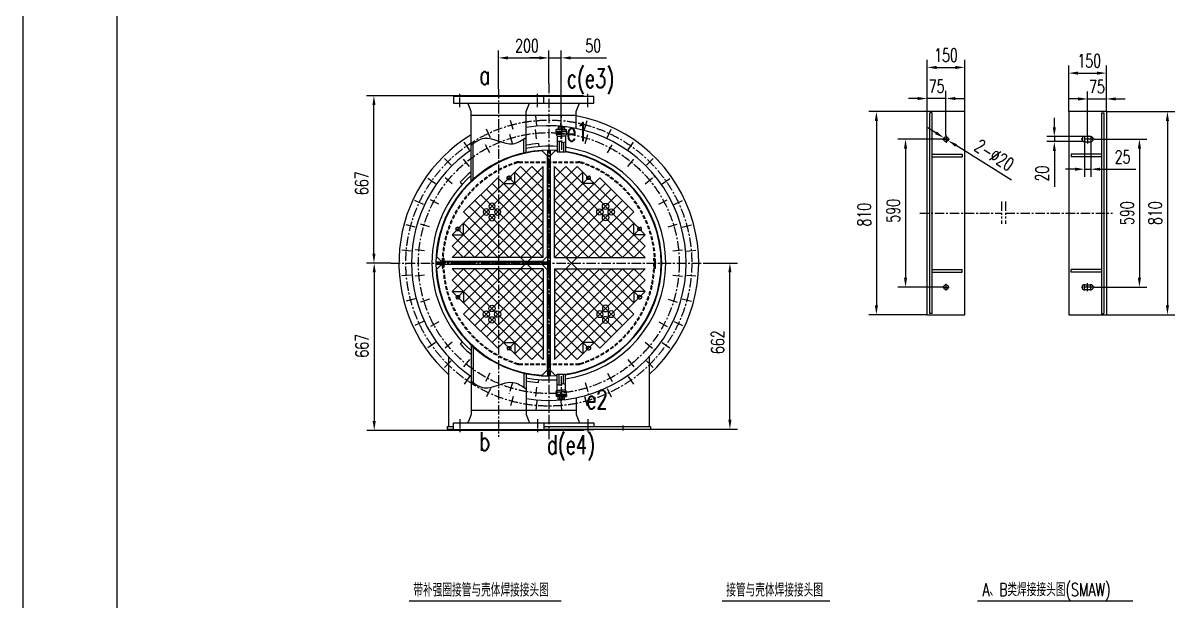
# Model space of a CAD drawing. Header units: millimetres. Extents: x -375 to 12388, y -150 to 8760.
# Drawn here: x -375 to 4217, y 2228 to 4532 of the extents above; entities that cross this region are included whole.
import ezdxf
from ezdxf.enums import TextEntityAlignment as Align

# ---------------------------------------------------------------- set-up
doc = ezdxf.new("R2010")
doc.units = ezdxf.units.MM
doc.header["$LTSCALE"] = 30
for name, pattern in [('CENTER', [2, 1.25, -0.25, 0.25, -0.25]), ('DASHED', [0.75, 0.5, -0.25]), ('PHANTOM', [2.5, 1.25, -0.25, 0.25, -0.25, 0.25, -0.25])]:
    doc.linetypes.add(name, pattern=pattern)
doc.layers.get('Defpoints').update_dxf_attribs({"color": 241})
for name, color, linetype in [('1轮廓实线层', 4, 'Continuous'), ('2细线层', 7, 'Continuous'), ('3中心线层', 1, 'CENTER'), ('4虚线层', 6, 'DASHED'), ('5剖面线层', 2, 'Continuous'), ('6文字层', 3, 'Continuous'), ('7标注层', 1, 'Continuous'), ('9双点划线层', 6, 'PHANTOM'), ('图框层', 4, 'Continuous')]:
    doc.layers.add(name, color=color, linetype=linetype)
doc.styles.add('PC_TEXTSTYLE', font='romans.shx', dxfattribs={"width": 0.7, "bigfont": 'hzfs.shx'})
doc.styles.add('TH_GBDIM', font='romans.shx', dxfattribs={"width": 0.7, "bigfont": 'hzfs.shx'})
doc.dimstyles.new('TH_GBDIM', dxfattribs={"dimscale": 15, "dimtxt": 3.5, "dimasz": 2.5, "dimexe": 2, "dimexo": 0, "dimgap": 1.5, "dimtad": 1, "dimdec": 1, "dimdsep": 46, "dimtxsty": 'TH_GBDIM', "dimcen": 2.5, "dimclrd": 256, "dimclre": 256, "dimclrt": 3, "dimadec": 0, "dimazin": 2, "dimtfac": 0.714286, "dimtdec": 1, "dimtmove": 0, "dimatfit": 3, "dimfxl": 0, "dimtzin": 0, "dimlwd": -1, "dimlwe": -1, "dimarcsym": 0})

# ---------------------------------------------------------------- blocks, each defined once
blk = doc.blocks.new('15')
at = {"layer": '5剖面线层'}
h = blk.add_hatch(dxfattribs=at)
h.set_pattern_fill('ANSI37', color=256, style=0)
h.set_pattern_definition([(45, (-1610.9996, -1714.7446), (-2.245064, 2.245064), []), (135, (-1610.9996, -1714.7446), (-2.245064, -2.245064), [])])
h.paths.add_polyline_path([(-20, 3), (-20, 0), (0, 0), (0, 3)])
h.paths.add_polyline_path([(20, 0), (20, 3), (0, 3), (0, 0)])
at = {"layer": '1轮廓实线层'}
for p, q in [((-20, 3), (-20, 9)), ((0, 9), (-20, 9)), ((-20, 3), (20, 3)), ((-20, 0), (-20, 3)), ((-20, 0), (-20, -10)), ((-20, 0), (0, 0)), ((-11, 20), (-12.7, 19)), ((-12.7, 19), (-12.7, 9)), ((0, 20), (-11, 20)), ((-6.4, 19), (-6.4, 9)), ((0, 20), (11, 20)), ((0, 9), (20, 9)), ((20, 0), (0, 0)), ((6.4, 19), (6.4, 9)), ((11, 20), (12.7, 19)), ((12.7, 19), (12.7, 9)), ((20, 3), (20, 9)), ((20, 0), (20, 3)), ((20, 0), (20, -10)), ((-20, -10), (0, -10)), ((-20, -10), (-16, -16.9)), ((-16, -16.9), (-16, -80)), ((-16, -16.9), (0, -16.9)), ((-9, -37), (-9, -80)), ((20, -10), (0, -10)), ((16, -16.9), (0, -16.9)), ((9, -42.7), (9, -80)), ((20, -10), (16, -16.9)), ((16, -16.9), (16, -80)), ((-16, -80), (16, -80))]:
    blk.add_line(p, q, dxfattribs=at)
for centre, radius, start, end in [((-9.7, 13.7), 6.27, 57.4322, 88.1836), ((0, -1), 21, 72.412, 107.588), ((9.7, 13.7), 6.27, 91.8164, 122.5678)]:
    blk.add_arc(centre, radius, start, end, dxfattribs=at)
at = {"layer": '2细线层'}
blk.add_spline([(-16, -39.4), (-7.9, -37), (7.9, -42.7), (16, -40.3)], degree=3, dxfattribs=at)
at = {"layer": '3中心线层'}
blk.add_line((0, 25.4), (0, -81.8), dxfattribs=at)
blk = doc.blocks.new('200A')
at = {"layer": '1轮廓实线层'}
for p, q in [((139, 79), (-61, 79)), ((180, 76), (-20, 76)), ((-20, 49), (180, 49)), ((109.5, 16), (122.5, 49)), ((122.5, 49), (180, 49)), ((139, 76), (139, 79)), ((180, 49), (180, 76)), ((109.5, -51.6), (109.5, 16)), ((109.5, 0), (-90.5, 0))]:
    blk.add_line(p, q, dxfattribs=at)
at = {"layer": '3中心线层'}
blk.add_line((155, 34), (155, 94), dxfattribs=at)
blk = doc.blocks.new('900')
at = {"layer": '1轮廓实线层'}
for p, q in [((-400, 288.2), (-400, 10)), ((400, 288.2), (400, 10)), ((-405, 10), (-405, 0)), ((-405, 10), (-380, 10)), ((-405, 0), (-380, 0)), ((-20, 10), (405, 10)), ((-20, 0), (405, 0)), ((405, 10), (405, 0))]:
    blk.add_line(p, q, dxfattribs=at)
at = {"layer": '3中心线层'}
blk.add_line((295, 15), (295, -5), dxfattribs=at)
blk = doc.blocks.new('25')
at = {"layer": '1轮廓实线层'}
for p, q in [((-22.6, -22.6), (-384.7, -22.6)), ((-384.7, -22.6), (-362, -45.3)), ((-362, -45.3), (-384.7, -67.9)), ((-22.6, -22.6), (-22.6, -384.7)), ((-384.7, -67.9), (-362, -90.5)), ((-362, -90.5), (-384.7, -113.1)), ((-384.7, -113.1), (-339.4, -113.1)), ((-339.4, -113.1), (-339.4, -158.4)), ((-339.4, -158.4), (-316.8, -181)), ((-316.8, -181), (-339.4, -203.6)), ((-339.4, -203.6), (-203.6, -339.4)), ((-181, -316.8), (-203.6, -339.4)), ((-181, -316.8), (-135.8, -316.8)), ((-135.8, -316.8), (-135.8, -362)), ((-135.8, -362), (-113.1, -384.7)), ((-90.5, -362), (-113.1, -384.7)), ((-90.5, -362), (-67.9, -384.7)), ((-45.3, -362), (-67.9, -384.7)), ((-45.3, -362), (-22.6, -384.7))]:
    blk.add_line(p, q, dxfattribs=at)
for centre in [(-226.3, -181), (-248.9, -203.6), (-226.3, -226.3), (-203.6, -203.6)]:
    blk.add_circle(centre, 12.6, dxfattribs=at)
at = {"layer": '2细线层'}
for p, q in [((-90.5, 0), (-316.8, -226.3)), ((-90.5, 0), (-22.6, -67.9)), ((-294.2, -22.6), (-362, -90.5)), ((-339.4, -22.6), (-362, -45.3)), ((-248.9, -22.6), (-362, -135.8)), ((-362, -45.3), (-45.3, -362)), ((-339.4, -22.6), (-22.6, -339.4)), ((-203.6, -22.6), (-339.4, -158.4)), ((-158.4, -22.6), (-316.8, -181)), ((-294.2, -22.6), (-203.6, -113.1)), ((-67.9, -22.6), (-294.2, -248.9)), ((-22.6, -22.6), (-271.5, -271.5)), ((-248.9, -22.6), (-22.6, -248.9)), ((-203.6, -22.6), (-226.3, -45.3)), ((-203.6, -22.6), (-22.6, -203.6)), ((-158.4, -22.6), (-22.6, -158.4)), ((-113.1, -22.6), (-22.6, -113.1)), ((-362, -90.5), (-90.5, -362)), ((-22.6, -67.9), (-248.9, -294.2)), ((-384.7, -113.1), (-339.4, -158.4)), ((-22.6, -113.1), (-226.3, -316.8)), ((-203.6, -113.1), (-135.8, -181)), ((-316.8, -181), (-135.8, -362)), ((-22.6, -158.4), (-181, -316.8)), ((-135.8, -181), (-22.6, -294.2)), ((-22.6, -203.6), (-158.4, -339.4)), ((-22.6, -248.9), (-135.8, -362)), ((-22.6, -294.2), (-90.5, -362)), ((-22.6, -339.4), (-45.3, -362))]:
    blk.add_line(p, q, dxfattribs=at)
at = {"layer": '4虚线层'}
for centre in [(-362, -135.8), (-158.4, -339.4)]:
    blk.add_circle(centre, 6.5, dxfattribs=at)
for centre in [(-362, -135.8), (-158.4, -339.4)]:
    blk.add_arc(centre, 8, 135, 45, dxfattribs=at)
blk = doc.blocks.new('导流筒')
at = {"layer": '4虚线层'}
for p, q in [((297, 404), (297, 404)), ((300.4, 404), (537.6, 404)), ((300.4, 401), (537.6, 401)), ((-2.5, 20), (0.5, 20)), ((837.5, 20), (840.5, 20)), ((-5.8, -20), (-2.8, -20)), ((840.8, -20), (843.8, -20)), ((300.4, -401), (537.6, -401)), ((300.4, -404), (537.6, -404))]:
    blk.add_line(p, q, dxfattribs=at)
for centre, radius, start, end in [((419, -3.3), 425.2, 107.155, 182.2495), ((419, -3.3), 422.2, 107.155, 182.2655), ((300.4, 381), 23, 90, 107.155), ((300.4, 381), 20, 90, 107.155), ((537.6, 381), 23, 72.845, 90), ((537.6, 381), 20, 72.845, 90), ((419, -3.3), 422.2, 357.7345, 72.845), ((419, -3.3), 425.2, 357.7505, 72.845), ((419, 0), 422, 177.2835, 252.708), ((419, 0), 419, 177.2641, 252.708), ((419, 0), 419, 287.292, 2.7359), ((419, 0), 422, 287.292, 2.7165), ((300.4, -381), 23, 252.708, 270), ((300.4, -381), 20, 252.708, 270), ((537.6, -381), 20, 270, 287.292), ((537.6, -381), 23, 270, 287.292)]:
    blk.add_arc(centre, radius, start, end, dxfattribs=at)
blk = doc.blocks.new('*D27')
at = {"layer": '7标注层'}
for p, q in [((1382, 4241.9), (994, 4241.9)), ((1024, 3612.4), (1024, 4204.4)), ((1091.2, 3574.9), (994, 3574.9))]:
    blk.add_line(p, q, dxfattribs=at)
for points in [[(1017.7, 4204.4), (1030.2, 4204.4), (1024, 4241.9)], [(1017.7, 3612.4), (1030.2, 3612.4), (1024, 3574.9)]]:
    blk.add_solid(points, dxfattribs=at)
at = {"layer": 'Defpoints', "color": 0}
for p in [(1024, 4241.9), (1382, 4241.9), (1091.2, 3574.9)]:
    blk.add_point(p, dxfattribs=at)
at = {"layer": '7标注层', "color": 3, "insert": (975.2, 3893.3), "char_height": 52.5, "attachment_point": 5, "rotation": 90, "style": 'TH_GBDIM'}
blk.add_mtext('667', dxfattribs=at)
blk = doc.blocks.new('*D28')
at = {"layer": '7标注层'}
for p, q in [((1091.2, 3574.9), (995, 3574.9)), ((1025, 3537.4), (1025, 2945.4)), ((1382, 2907.9), (995, 2907.9))]:
    blk.add_line(p, q, dxfattribs=at)
for points in [[(1018.8, 3537.4), (1031.3, 3537.4), (1025, 3574.9)], [(1018.8, 2945.4), (1031.3, 2945.4), (1025, 2907.9)]]:
    blk.add_solid(points, dxfattribs=at)
at = {"layer": 'Defpoints', "color": 0}
for p in [(1091.2, 3574.9), (1025, 2907.9), (1382, 2907.9)]:
    blk.add_point(p, dxfattribs=at)
at = {"layer": '7标注层', "color": 3, "insert": (976.3, 3245.2), "char_height": 52.5, "attachment_point": 5, "rotation": 90, "style": 'TH_GBDIM'}
blk.add_mtext('667', dxfattribs=at)
blk = doc.blocks.new('*D29')
at = {"layer": '7标注层'}
for p, q in [((2340.3, 3574.9), (2473.1, 3574.9)), ((2443.1, 2950.4), (2443.1, 3537.4)), ((2126, 2912.9), (2473.1, 2912.9))]:
    blk.add_line(p, q, dxfattribs=at)
for points in [[(2436.8, 3537.4), (2449.3, 3537.4), (2443.1, 3574.9)], [(2436.8, 2950.4), (2449.3, 2950.4), (2443.1, 2912.9)]]:
    blk.add_solid(points, dxfattribs=at)
at = {"layer": 'Defpoints', "color": 0}
for p in [(2340.3, 3574.9), (2443.1, 3574.9), (2126, 2912.9)]:
    blk.add_point(p, dxfattribs=at)
at = {"layer": '7标注层', "color": 3, "insert": (2394.3, 3259.7), "char_height": 52.5, "attachment_point": 5, "rotation": 90, "style": 'TH_GBDIM'}
blk.add_mtext('662', dxfattribs=at)
blk = doc.blocks.new('*D35')
at = {"layer": '7标注层'}
for p, q in [((3229.6, 4178.8), (2997.1, 4178.8)), ((3027.1, 4141.3), (3027.1, 3406.3)), ((3229.6, 3368.8), (2997.1, 3368.8))]:
    blk.add_line(p, q, dxfattribs=at)
for points in [[(3020.8, 4141.3), (3033.3, 4141.3), (3027.1, 4178.8)], [(3020.8, 3406.3), (3033.3, 3406.3), (3027.1, 3368.8)]]:
    blk.add_solid(points, dxfattribs=at)
at = {"layer": 'Defpoints', "color": 0}
for p in [(3229.6, 4178.8), (3027.1, 3368.8), (3229.6, 3368.8)]:
    blk.add_point(p, dxfattribs=at)
at = {"layer": '7标注层', "color": 3, "insert": (2978.3, 3767.6), "char_height": 52.5, "attachment_point": 5, "rotation": 90, "style": 'TH_GBDIM'}
blk.add_mtext('810', dxfattribs=at)
blk = doc.blocks.new('*D36')
at = {"layer": '7标注层'}
for p, q in [((3290, 4068.8), (3113.2, 4068.8)), ((3143.2, 4031.3), (3143.2, 3516.3)), ((3292.2, 3478.8), (3113.2, 3478.8))]:
    blk.add_line(p, q, dxfattribs=at)
for points in [[(3136.9, 4031.3), (3149.4, 4031.3), (3143.2, 4068.8)], [(3136.9, 3516.3), (3149.4, 3516.3), (3143.2, 3478.8)]]:
    blk.add_solid(points, dxfattribs=at)
at = {"layer": 'Defpoints', "color": 0}
for p in [(3290, 4068.8), (3143.2, 3478.8), (3292.2, 3478.8)]:
    blk.add_point(p, dxfattribs=at)
at = {"layer": '7标注层', "color": 3, "insert": (3094.4, 3783.2), "char_height": 52.5, "attachment_point": 5, "rotation": 90, "style": 'TH_GBDIM'}
blk.add_mtext('590', dxfattribs=at)
blk = doc.blocks.new('*D37')
at = {"layer": '7标注层'}
for p, q in [((3192.1, 4230.7), (3154.6, 4230.7)), ((3229.6, 4178.8), (3229.6, 4260.7)), ((3304.6, 4230.7), (3229.6, 4230.7)), ((3304.6, 4083.1), (3304.6, 4260.7)), ((3342.1, 4230.7), (3379.6, 4230.7))]:
    blk.add_line(p, q, dxfattribs=at)
for points in [[(3192.1, 4237), (3192.1, 4224.5), (3229.6, 4230.7)], [(3342.1, 4237), (3342.1, 4224.5), (3304.6, 4230.7)]]:
    blk.add_solid(points, dxfattribs=at)
at = {"layer": 'Defpoints', "color": 0}
for p in [(3229.6, 4230.7), (3229.6, 4178.8), (3304.6, 4083.1)]:
    blk.add_point(p, dxfattribs=at)
at = {"layer": '7标注层', "color": 3, "insert": (3267.1, 4279.5), "char_height": 52.5, "attachment_point": 5, "style": 'TH_GBDIM'}
blk.add_mtext('75', dxfattribs=at)
blk = doc.blocks.new('*D38')
at = {"layer": '7标注层'}
for p, q in [((3229.6, 4178.8), (3229.6, 4384.6)), ((3379.6, 4178.8), (3379.6, 4384.6)), ((3267.1, 4354.6), (3342.1, 4354.6))]:
    blk.add_line(p, q, dxfattribs=at)
for points in [[(3267.1, 4360.8), (3267.1, 4348.3), (3229.6, 4354.6)], [(3342.1, 4360.8), (3342.1, 4348.3), (3379.6, 4354.6)]]:
    blk.add_solid(points, dxfattribs=at)
at = {"layer": 'Defpoints', "color": 0}
for p in [(3379.6, 4354.6), (3229.6, 4178.8), (3379.6, 4178.8)]:
    blk.add_point(p, dxfattribs=at)
at = {"layer": '7标注层', "color": 3, "insert": (3304.6, 4403.3), "char_height": 52.5, "attachment_point": 5, "style": 'TH_GBDIM'}
blk.add_mtext('150', dxfattribs=at)
blk = doc.blocks.new('*D39')
at = {"layer": '7标注层'}
for p, q in [((3264.4, 4094), (3232.6, 4113.9)), ((3296.2, 4074.1), (3313.1, 4063.4)), ((3566, 3904.8), (3344.9, 4043.5))]:
    blk.add_line(p, q, dxfattribs=at)
for points in [[(3267.7, 4099.3), (3261.1, 4088.7), (3296.2, 4074.1)], [(3348.2, 4048.8), (3341.5, 4038.2), (3313.1, 4063.4)]]:
    blk.add_solid(points, dxfattribs=at)
at = {"layer": 'Defpoints', "color": 0}
for p in [(3296.2, 4074.1), (3313.1, 4063.4)]:
    blk.add_point(p, dxfattribs=at)
at = {"layer": '7标注层', "color": 3, "insert": (3497.2, 4005.5), "char_height": 52.5, "attachment_point": 5, "rotation": 327.9023, "style": 'TH_GBDIM'}
blk.add_mtext('{2-∅20}{}{}', dxfattribs=at)
blk = doc.blocks.new('*D40')
at = {"layer": '7标注层'}
for p, q in [((3856.5, 4056.3), (3856.5, 3919)), ((3881.5, 4056.3), (3881.5, 3919)), ((3819, 3949), (3781.5, 3949)), ((3856.5, 3949), (3881.5, 3949)), ((3919, 3949), (4061, 3949))]:
    blk.add_line(p, q, dxfattribs=at)
for points in [[(3819, 3955.3), (3819, 3942.8), (3856.5, 3949)], [(3919, 3955.3), (3919, 3942.8), (3881.5, 3949)]]:
    blk.add_solid(points, dxfattribs=at)
at = {"layer": 'Defpoints', "color": 0}
for p in [(3856.5, 4056.3), (3881.5, 4056.3), (3856.5, 3949)]:
    blk.add_point(p, dxfattribs=at)
at = {"layer": '7标注层', "color": 3, "insert": (4008.7, 3997.8), "char_height": 52.5, "attachment_point": 5, "style": 'TH_GBDIM'}
blk.add_mtext('25', dxfattribs=at)
blk = doc.blocks.new('*D41')
at = {"layer": '7标注层'}
for p, q in [((3736.6, 4116.3), (3736.6, 4153.8)), ((3856.5, 4078.8), (3706.6, 4078.8)), ((3856.5, 4058.8), (3706.6, 4058.8)), ((3736.6, 4078.8), (3736.6, 4058.8)), ((3736.6, 4021.3), (3736.6, 3879.3))]:
    blk.add_line(p, q, dxfattribs=at)
for points in [[(3730.3, 4116.3), (3742.8, 4116.3), (3736.6, 4078.8)], [(3730.3, 4021.3), (3742.8, 4021.3), (3736.6, 4058.8)]]:
    blk.add_solid(points, dxfattribs=at)
at = {"layer": 'Defpoints', "color": 0}
for p in [(3736.6, 4058.8), (3856.5, 4078.8), (3856.5, 4058.8)]:
    blk.add_point(p, dxfattribs=at)
at = {"layer": '7标注层', "color": 3, "insert": (3687.8, 3931.5), "char_height": 52.5, "attachment_point": 5, "rotation": 90, "style": 'TH_GBDIM'}
blk.add_mtext('20', dxfattribs=at)
blk = doc.blocks.new('*D42')
at = {"layer": '7标注层'}
for p, q in [((3896.1, 4068.8), (4105.6, 4068.8)), ((4075.6, 4031.3), (4075.6, 3516.3)), ((3896.9, 3478.8), (4105.6, 3478.8))]:
    blk.add_line(p, q, dxfattribs=at)
for points in [[(4069.4, 4031.3), (4081.9, 4031.3), (4075.6, 4068.8)], [(4069.4, 3516.3), (4081.9, 3516.3), (4075.6, 3478.8)]]:
    blk.add_solid(points, dxfattribs=at)
at = {"layer": 'Defpoints', "color": 0}
for p in [(3896.1, 4068.8), (3896.9, 3478.8), (4075.6, 3478.8)]:
    blk.add_point(p, dxfattribs=at)
at = {"layer": '7标注层', "color": 3, "insert": (4026.9, 3773.8), "char_height": 52.5, "attachment_point": 5, "rotation": 90, "style": 'TH_GBDIM'}
blk.add_mtext('{590}{}{}', dxfattribs=at)
blk = doc.blocks.new('*D43')
at = {"layer": '7标注层'}
for p, q in [((3831.5, 4229), (3794, 4229)), ((3869, 4085.2), (3869, 4259)), ((3869, 4229), (3944, 4229)), ((3944, 4178.8), (3944, 4259)), ((3981.5, 4229), (4019, 4229))]:
    blk.add_line(p, q, dxfattribs=at)
for points in [[(3831.5, 4235.3), (3831.5, 4222.8), (3869, 4229)], [(3981.5, 4235.3), (3981.5, 4222.8), (3944, 4229)]]:
    blk.add_solid(points, dxfattribs=at)
at = {"layer": 'Defpoints', "color": 0}
for p in [(3944, 4229), (3944, 4178.8), (3869, 4085.2)]:
    blk.add_point(p, dxfattribs=at)
at = {"layer": '7标注层', "color": 3, "insert": (3906.5, 4277.8), "char_height": 52.5, "attachment_point": 5, "style": 'TH_GBDIM'}
blk.add_mtext('75', dxfattribs=at)
blk = doc.blocks.new('*D44')
at = {"layer": '7标注层'}
for p, q in [((3794, 4178.8), (3794, 4362)), ((3831.5, 4332), (3906.5, 4332)), ((3944, 4178.8), (3944, 4362))]:
    blk.add_line(p, q, dxfattribs=at)
for points in [[(3831.5, 4338.2), (3831.5, 4325.7), (3794, 4332)], [(3906.5, 4338.2), (3906.5, 4325.7), (3944, 4332)]]:
    blk.add_solid(points, dxfattribs=at)
at = {"layer": 'Defpoints', "color": 0}
for p in [(3944, 4332), (3794, 4178.8), (3944, 4178.8)]:
    blk.add_point(p, dxfattribs=at)
at = {"layer": '7标注层', "color": 3, "insert": (3875.7, 4380.7), "char_height": 52.5, "attachment_point": 5, "style": 'TH_GBDIM'}
blk.add_mtext('150', dxfattribs=at)
blk = doc.blocks.new('*D45')
at = {"layer": '7标注层'}
for p, q in [((3944, 4178.8), (4217.4, 4178.8)), ((4187.4, 4141.3), (4187.4, 3406.3)), ((3944, 3368.8), (4217.4, 3368.8))]:
    blk.add_line(p, q, dxfattribs=at)
for points in [[(4181.2, 4141.3), (4193.7, 4141.3), (4187.4, 4178.8)], [(4181.2, 3406.3), (4193.7, 3406.3), (4187.4, 3368.8)]]:
    blk.add_solid(points, dxfattribs=at)
at = {"layer": 'Defpoints', "color": 0}
for p in [(3944, 4178.8), (3944, 3368.8), (4187.4, 3368.8)]:
    blk.add_point(p, dxfattribs=at)
at = {"layer": '7标注层', "color": 3, "insert": (4138.7, 3773.8), "char_height": 52.5, "attachment_point": 5, "rotation": 90, "style": 'TH_GBDIM'}
blk.add_mtext('{810}{}{}', dxfattribs=at)
blk = doc.blocks.new('*D46')
at = {"layer": '7标注层'}
for p, q in [((1521, 4268.4), (1521, 4422.6)), ((1721, 4290), (1721, 4422.6)), ((1558.5, 4392.6), (1683.5, 4392.6))]:
    blk.add_line(p, q, dxfattribs=at)
for points in [[(1558.5, 4398.8), (1558.5, 4386.3), (1521, 4392.6)], [(1683.5, 4398.8), (1683.5, 4386.3), (1721, 4392.6)]]:
    blk.add_solid(points, dxfattribs=at)
at = {"layer": 'Defpoints', "color": 0}
for p in [(1721, 4392.6), (1721, 4290), (1521, 4268.4)]:
    blk.add_point(p, dxfattribs=at)
at = {"layer": '7标注层', "color": 3, "insert": (1634.1, 4441.3), "char_height": 52.5, "attachment_point": 5, "style": 'TH_GBDIM'}
blk.add_mtext('200', dxfattribs=at)
blk = doc.blocks.new('*D47')
at = {"layer": '7标注层'}
for p, q in [((1721, 4290), (1721, 4422.6)), ((1771, 4123.6), (1771, 4422.6)), ((1683.5, 4392.6), (1646, 4392.6)), ((1721, 4392.6), (1771, 4392.6)), ((1808.5, 4392.6), (1950.5, 4392.6))]:
    blk.add_line(p, q, dxfattribs=at)
for points in [[(1683.5, 4398.8), (1683.5, 4386.3), (1721, 4392.6)], [(1808.5, 4398.8), (1808.5, 4386.3), (1771, 4392.6)]]:
    blk.add_solid(points, dxfattribs=at)
at = {"layer": 'Defpoints', "color": 0}
for p in [(1771, 4392.6), (1721, 4290), (1771, 4123.6)]:
    blk.add_point(p, dxfattribs=at)
at = {"layer": '7标注层', "color": 3, "insert": (1898.3, 4441.3), "char_height": 52.5, "attachment_point": 5, "style": 'TH_GBDIM'}
blk.add_mtext('50', dxfattribs=at)

msp = doc.modelspace()

# ---------------------------------------------------------------- hatches: boundary and pattern name
at = {"layer": '5剖面线层'}
h = msp.add_hatch(dxfattribs=at)
h.set_pattern_fill('ANSI31', color=256, scale=3, angle=90, style=0)
h.set_pattern_definition([(135, (-1188.814, 2466.443), (-6.735192, -6.735192), [])])
h.paths.add_polyline_path([(1716.05, 3124.91, 0.0027778), (1721.05, 3124.88), (1721.05, 4024.88, 0.0027778), (1716.05, 4024.86)])
h.paths.add_polyline_path([(1726.05, 4024.86, 0.0027778), (1721.05, 4024.88), (1721.05, 3124.88, 0.0027778), (1726.05, 3124.91)])
h = msp.add_hatch(dxfattribs=at)
h.set_pattern_fill('ANSI31', color=256, scale=3, style=0)
h.set_pattern_definition([(45, (-1188.814, 2466.443), (-6.735192, 6.735192), [])])
h.paths.add_polyline_path([(1521.05, 3579.88), (1271.08, 3579.88, 0.0027778), (1271.05, 3574.88), (1521.05, 3574.88)])
h.paths.add_polyline_path([(1521.05, 3574.88), (1271.05, 3574.88, 0.0027778), (1271.08, 3569.88), (1521.05, 3569.88)])
h.paths.add_polyline_path([(1716.05, 3579.88), (1521.05, 3579.88), (1521.05, 3574.88), (1716.05, 3574.88)])
h.paths.add_polyline_path([(1716.05, 3574.88), (1521.05, 3574.88), (1521.05, 3569.88), (1716.05, 3569.88)])

# ---------------------------------------------------------------- linework, layer by layer
at = {"layer": '1轮廓实线层'}
for p, q in [((1701.05, 4238.88), (1341.05, 4238.88)), ((1341.05, 4238.88), (1341.05, 4211.88)), ((1660.05, 4241.88), (1382.05, 4241.88)), ((1382.05, 4241.88), (1382.05, 4238.88)), ((1660.05, 4238.88), (1660.05, 4241.88)), ((1701.05, 4211.88), (1701.05, 4238.88)), ((1341.05, 4211.88), (1701.05, 4211.88)), ((1411.55, 4178.88), (1400.55, 4206.82)), ((1630.55, 4178.88), (1643.55, 4211.88)), ((1643.55, 4211.88), (1701.05, 4211.88)), ((1411.55, 3901.55), (1411.55, 4178.88)), ((1411.55, 4161.88), (1411.55, 4162.88)), ((1630.55, 4162.88), (1411.55, 4162.88)), ((1630.55, 4015.69), (1630.55, 4178.88)), ((1630.55, 4161.88), (1630.55, 4162.88)), ((3379.63, 4178.76), (3229.63, 4178.76)), ((3229.63, 3368.76), (3229.63, 4178.76)), ((3249.63, 4173.76), (3239.63, 4173.76)), ((3239.63, 3373.76), (3239.63, 4173.76)), ((3249.63, 3373.76), (3249.63, 4173.76)), ((3379.63, 3368.76), (3379.63, 4178.76)), ((3794, 4178.76), (3794, 3368.76)), ((3944, 4178.76), (3794, 4178.76)), ((3924, 4173.76), (3924, 3373.76)), ((3924, 4173.76), (3934, 4173.76)), ((3934, 4173.76), (3934, 3373.76)), ((3944, 4178.76), (3944, 3368.76)), ((1420.05, 3909.4), (1420.05, 4052.21)), ((1622.05, 4013.86), (1622.05, 4070.17)), ((1680.55, 4051.17), (1681.57, 4039.21)), ((3881.5, 4078.76), (3856.5, 4078.76)), ((3856.5, 4058.76), (3881.5, 4058.76)), ((1695.05, 4022.13), (1715.05, 4002.13)), ((1715.05, 4002.13), (1715.05, 3600.88)), ((1716.05, 4024.86), (1716.05, 3124.91)), ((1726.05, 4024.86), (1726.05, 3124.91)), ((1747.05, 4022.13), (1727.05, 4002.13)), ((1727.05, 4002.13), (1727.05, 3147.64)), ((3249.63, 4008.76), (3369.63, 4008.76)), ((3249.63, 3998.76), (3369.63, 3998.76)), ((3369.63, 4008.76), (3369.63, 3998.76)), ((3924, 4008.76), (3804, 4008.76)), ((3804, 4008.76), (3804, 3998.76)), ((3924, 3998.76), (3804, 3998.76)), ((1367.94, 3897.06), (1376.81, 3888.98)), ((1273.8, 3600.88), (1293.8, 3580.88)), ((1695.05, 3580.88), (1715.05, 3600.88)), ((1271.08, 3579.88), (1716.05, 3579.88)), ((1271.08, 3569.88), (1716.05, 3569.88)), ((1273.8, 3548.88), (1293.8, 3568.88)), ((1695.05, 3580.88), (1293.8, 3580.88)), ((1695.05, 3568.88), (1293.8, 3568.88)), ((1695.05, 3568.88), (1715.05, 3548.88)), ((1715.05, 3548.88), (1715.05, 3147.64)), ((3249.63, 3548.76), (3369.63, 3548.76)), ((3249.63, 3538.76), (3369.63, 3538.76)), ((3369.63, 3538.76), (3369.63, 3548.76)), ((3804, 3538.76), (3804, 3548.76)), ((3924, 3548.76), (3804, 3548.76)), ((3924, 3538.76), (3804, 3538.76)), ((3856.5, 3488.76), (3881.5, 3488.76)), ((3881.5, 3468.76), (3856.5, 3468.76)), ((3229.63, 3368.76), (3379.63, 3368.76)), ((3249.63, 3373.76), (3239.63, 3373.76)), ((3794, 3368.76), (3944, 3368.76)), ((3924, 3373.76), (3934, 3373.76)), ((1367.94, 3252.71), (1376.81, 3260.79)), ((1411.55, 3248.22), (1411.55, 2970.88)), ((1420.05, 3240.37), (1420.05, 3097.56)), ((1622.05, 3135.91), (1622.05, 3079.6)), ((1630.55, 3134.08), (1630.55, 2970.88)), ((1695.05, 3127.64), (1715.05, 3147.64)), ((1747.05, 3127.64), (1727.05, 3147.64)), ((1680.55, 3098.6), (1681.57, 3110.56)), ((1830.55, 3038.45), (1830.55, 2970.88)), ((1630.55, 2986.88), (1411.55, 2986.88)), ((1830.55, 2986.88), (1630.55, 2986.88)), ((1411.55, 2970.88), (1400.55, 2942.95)), ((1630.55, 2970.88), (1643.55, 2937.88)), ((1830.55, 2970.88), (1843.55, 2937.88)), ((1341.05, 2910.88), (1341.05, 2937.88)), ((1341.05, 2937.88), (1701.05, 2937.88)), ((1701.05, 2910.88), (1341.05, 2910.88)), ((1382.05, 2907.88), (1382.05, 2910.88)), ((1660.05, 2907.88), (1382.05, 2907.88)), ((1643.55, 2937.88), (1701.05, 2937.88)), ((1660.05, 2910.88), (1660.05, 2907.88)), ((1860.05, 2907.88), (1660.05, 2907.88)), ((1701.05, 2937.88), (1701.05, 2910.88)), ((1701.05, 2937.88), (1901.05, 2937.88)), ((1901.05, 2910.88), (1701.05, 2910.88)), ((1843.55, 2937.88), (1901.05, 2937.88)), ((1860.05, 2910.88), (1860.05, 2907.88)), ((1901.05, 2937.88), (1901.05, 2922.88)), ((1901.05, 2912.88), (1901.05, 2910.88))]:
    msp.add_line(p, q, dxfattribs=at)
for centre in [(3304.63, 4068.76), (3304.63, 3478.76)]:
    msp.add_circle(centre, 10, dxfattribs=at)
for centre, radius, start, end in [((1393.1, 4203.88), 8, 21.50143, 90), ((1721.05, 3574.88), 597.5, 312.0251, 79.44009), ((1721.05, 3574.88), 547.5, 260.48552, 99.51448), ((1721.05, 3574.88), 597.5, 121.19763, 227.9749), ((1721.05, 3574.88), 478, 94.86039, 100.91372), ((3856.5, 4068.76), 10, 90, 270), ((3881.5, 4068.76), 10, 270, 90), ((1721.05, 3574.88), 547.5, 124.4229, 235.5771), ((1721.05, 3574.88), 450, 85.66686, 274.33314), ((1721.05, 3574.88), 448, 93.32707, 176.67293), ((1721.05, 3574.88), 466, 85.8159, 101.19834), ((1721.05, 3574.88), 448, 85.64747, 86.67293), ((1721.05, 3574.88), 448, 278.29798, 81.70202), ((1721.05, 3574.88), 466, 278.14223, 81.85777), ((1721.05, 3574.88), 450, 278.4338, 81.5662), ((1721.05, 3574.88), 466, 131.61815, 228.38185), ((1721.05, 3574.88), 478, 130.35259, 137.62242), ((1721.05, 3574.88), 448, 183.32707, 266.67293), ((3856.5, 3478.76), 10, 90, 270), ((3881.5, 3478.76), 10, 270, 90), ((1721.05, 3574.88), 478, 222.37758, 229.64741), ((1721.05, 3574.88), 448, 273.32707, 274.35253), ((1721.05, 3574.88), 466, 258.80166, 274.1841), ((1721.05, 3574.88), 478, 259.08628, 265.13961), ((1393.1, 2945.88), 8, 270, 338.49857)]:
    msp.add_arc(centre, radius, start, end, dxfattribs=at)
at = {"layer": '2细线层'}
for p, q in [((-375, -150), (-375, 8760)), ((1164.62, 2228.42), (1769.8, 2228.42)), ((2412.27, 2228.42), (2841.92, 2228.42)), ((3430.19, 2228.42), (4049.4, 2228.42))]:
    msp.add_line(p, q, dxfattribs=at)
for points in [[(1411.55, 4046.47), (1463.85, 4072.08), (1578.25, 4050.3), (1630.55, 4075.91)], [(1411.55, 3103.3), (1463.85, 3077.69), (1578.25, 3099.47), (1630.55, 3073.86)]]:
    msp.add_spline(points, degree=3, dxfattribs=at)
at = {"layer": '3中心线层'}
for p, q in [((1721.05, 4289.98), (1721.05, 2869.96)), ((1366.05, 4196.88), (1366.05, 4256.88)), ((1521.05, 4268.37), (1521.05, 2882.96)), ((1676.05, 4196.88), (1676.05, 4256.88)), ((1578.41, 4107.22), (1568.64, 4143.7)), ((1673.02, 4123.91), (1669.73, 4161.52)), ((1769.08, 4123.91), (1772.37, 4161.52)), ((1863.69, 4107.22), (1873.46, 4143.7)), ((1488.14, 4074.37), (1472.18, 4108.59)), ((1576.63, 4050.96), (1563.54, 4094.13)), ((1672.29, 4069.98), (1667.86, 4114.89)), ((1769.81, 4069.98), (1774.24, 4114.89)), ((1865.46, 4050.96), (1878.56, 4094.13)), ((1953.96, 4074.37), (1969.92, 4108.59)), ((1404.94, 4026.34), (1383.28, 4057.27)), ((1486.53, 4013.64), (1465.26, 4053.43)), ((1955.57, 4013.64), (1976.84, 4053.43)), ((2037.16, 4026.34), (2058.82, 4057.27)), ((3289.96, 4068.76), (3318.29, 4068.76)), ((3304.63, 4083.12), (3304.63, 4054.18)), ((3896.08, 4068.76), (3842.65, 4068.76)), ((3856.5, 4080.71), (3856.5, 4056.28)), ((3869, 4085.23), (3869, 4051.65)), ((3881.5, 4080.82), (3881.5, 4056.28)), ((1331.35, 3964.58), (1304.65, 3991.29)), ((1405.44, 3959.45), (1376.82, 3994.33)), ((2036.66, 3959.45), (2065.28, 3994.33)), ((2110.75, 3964.58), (2137.45, 3991.29)), ((1269.6, 3890.99), (1238.67, 3912.65)), ((1336.48, 3890.49), (1301.6, 3919.12)), ((2105.62, 3890.49), (2140.5, 3919.12)), ((2172.5, 3890.99), (2203.43, 3912.65)), ((1221.57, 3807.8), (1187.34, 3823.76)), ((1282.3, 3809.4), (1242.51, 3830.67)), ((2159.8, 3809.4), (2199.59, 3830.67)), ((2220.53, 3807.8), (2254.76, 3823.76)), ((3199.99, 3773.76), (3525.85, 3773.76)), ((3541.5, 3773.76), (3968.04, 3773.76)), ((1188.71, 3717.52), (1152.23, 3727.3)), ((1244.98, 3719.3), (1201.8, 3732.4)), ((2197.12, 3719.3), (2240.3, 3732.4)), ((2253.39, 3717.52), (2289.87, 3727.3)), ((1225.95, 3623.65), (1181.05, 3628.07)), ((2216.15, 3623.65), (2261.05, 3628.07)), ((1172.03, 3622.92), (1134.41, 3626.21)), ((2270.07, 3622.92), (2307.69, 3626.21)), ((1091.19, 3574.88), (2340.34, 3574.88)), ((1172.03, 3526.85), (1134.41, 3523.56)), ((1225.95, 3526.12), (1181.05, 3521.7)), ((2216.15, 3526.12), (2261.05, 3521.7)), ((2270.07, 3526.85), (2307.69, 3523.56)), ((3304.63, 3466.16), (3304.63, 3491.53)), ((3856.5, 3466.15), (3856.5, 3491.4)), ((3869, 3462.93), (3869, 3494.45)), ((3881.5, 3465.61), (3881.5, 3491.04)), ((3292.24, 3478.76), (3316.92, 3478.76)), ((3896.9, 3478.76), (3839.18, 3478.76)), ((1188.71, 3432.24), (1152.23, 3422.47)), ((1244.98, 3430.47), (1201.8, 3417.37)), ((2197.12, 3430.47), (2240.3, 3417.37)), ((2253.39, 3432.24), (2289.87, 3422.47)), ((1221.57, 3341.97), (1187.34, 3326.01)), ((1282.3, 3340.37), (1242.51, 3319.1)), ((2159.8, 3340.37), (2199.59, 3319.1)), ((2220.53, 3341.97), (2254.76, 3326.01)), ((1269.6, 3258.78), (1238.67, 3237.12)), ((1336.48, 3259.28), (1301.6, 3230.65)), ((2105.62, 3259.28), (2140.5, 3230.65)), ((2172.5, 3258.78), (2203.43, 3237.12)), ((1331.35, 3185.18), (1304.65, 3158.48)), ((1405.44, 3190.32), (1376.82, 3155.44)), ((2036.66, 3190.32), (2065.28, 3155.44)), ((2110.75, 3185.18), (2137.45, 3158.48)), ((1404.94, 3123.43), (1383.28, 3092.5)), ((1486.53, 3136.13), (1465.26, 3096.34)), ((1955.57, 3136.13), (1976.84, 3096.34)), ((2037.16, 3123.43), (2058.82, 3092.5)), ((1576.63, 3098.81), (1563.54, 3055.63)), ((1672.29, 3079.79), (1667.86, 3034.88)), ((1769.81, 3079.79), (1774.24, 3034.88)), ((1865.46, 3098.81), (1878.56, 3055.63)), ((1488.14, 3075.4), (1472.18, 3041.18)), ((1578.41, 3042.54), (1568.64, 3006.07)), ((1863.69, 3042.54), (1873.46, 3006.07)), ((1953.96, 3075.4), (1969.92, 3041.18)), ((1673.02, 3025.86), (1669.73, 2988.24)), ((1769.08, 3025.86), (1772.37, 2988.24)), ((1366.05, 2952.88), (1366.05, 2892.88)), ((1676.05, 2952.88), (1676.05, 2892.88)), ((1876.05, 2952.88), (1876.05, 2892.88))]:
    msp.add_line(p, q, dxfattribs=at)
for radius in [570, 520]:
    msp.add_circle((1721.05, 3574.88), radius, dxfattribs=at)
at = {"layer": '9双点划线层'}
for p, q in [((3525.85, 3820.03), (3525.85, 3731.11)), ((3541.5, 3820.03), (3541.5, 3731.11))]:
    msp.add_line(p, q, dxfattribs=at)
at = {"layer": '图框层'}
msp.add_line((0, 0), (0, 8610), dxfattribs=at)

# ---------------------------------------------------------------- block references
at = {"layer": '1轮廓实线层', "xscale": -1, "rotation": 180}
msp.add_blockref('25', (1721.05, 3574.88), dxfattribs=at)
at = {"layer": '1轮廓实线层', "rotation": 180}
msp.add_blockref('25', (1721.05, 3574.88), dxfattribs=at)
at = {"layer": '1轮廓实线层'}
msp.add_blockref('25', (1721.05, 3574.88), dxfattribs=at)
at = {"layer": '1轮廓实线层', "xscale": -1}
msp.add_blockref('25', (1721.05, 3574.88), dxfattribs=at)
at = {"layer": '2细线层'}
for name, p in [('200A', (1721.05, 4162.88)), ('导流筒', (1302.05, 3574.88))]:
    msp.add_blockref(name, p, dxfattribs=at)
at = {"layer": '6文字层'}
for name, p in [('15', (1771.05, 4098.19)), ('900', (1721.05, 2912.88))]:
    msp.add_blockref(name, p, dxfattribs=at)
at = {"layer": '6文字层', "xscale": -1, "rotation": 180}
msp.add_blockref('15', (1771.05, 3051.57), dxfattribs=at)

# ---------------------------------------------------------------- texts
at = {"layer": '6文字层', "style": 'PC_TEXTSTYLE', "width": 0.7}
for s, p in [('c(e3)', (1887.35, 4251.08)), ('a', (1465.41, 4264.06)), ('e1', (1833.66, 4038.13)), ('e2', (1913.06, 2970.98)), ('b', (1465.41, 2803.98)), ('d(e4)', (1809.71, 2791))]:
    msp.add_text(s, height=75, dxfattribs=at).set_placement(p, align=Align.BOTTOM_CENTER)
at = {"layer": '6文字层', "linetype": 'Continuous', "lineweight": 25, "char_height": 52.5, "attachment_point": 1, "style": 'PC_TEXTSTYLE'}
for s, insert in [('带补强圈接管与壳体焊接接头图', (1180.92, 2298.08)), ('接管与壳体焊接接头图', (2428.38, 2298.08)), ('A、B类焊接接头图(SMAW)', (3449.32, 2299.54))]:
    msp.add_mtext(s, dxfattribs=dict(at, insert=insert))

# ---------------------------------------------------------------- dimensions: what is measured, and where the dimension line sits
at = {"layer": '7标注层'}
for base, p1, p2, picture, middle in [((1721.05, 4392.56), (1521.05, 4268.37), (1721.05, 4289.98), '*D46', (1634.07, 4392.56)), ((1771.05, 4392.56), (1721.05, 4289.98), (1771.05, 4123.55), '*D47', (1898.3, 4392.56)), ((3379.63, 4354.59), (3229.63, 4178.76), (3379.63, 4178.76), '*D38', (3304.6, 4354.59)), ((3944, 4331.99), (3794, 4178.76), (3944, 4178.76), '*D44', (3875.71, 4331.99)), ((3229.63, 4230.75), (3304.63, 4083.12), (3229.63, 4178.76), '*D37', (3267.13, 4230.75)), ((3944, 4229.03), (3869, 4085.23), (3944, 4178.76), '*D43', (3906.5, 4229.03)), ((3856.5, 3949.05), (3881.5, 4056.28), (3856.5, 4056.28), '*D40', (4008.75, 3949.05))]:
    dim = msp.add_linear_dim(base=base, p1=p1, p2=p2, dimstyle='TH_GBDIM', override={"dimexo": 0, "dimgap": 1.5, "dimtad": 1, "dimdec": 1, "dimlfac": 1, "dimse1": 0, "dimse2": 0, "dimsd1": 0, "dimsd2": 0}, dxfattribs=at)
    dim.commit()
    dim.dimension.update_dxf_attribs({"geometry": picture, "text_midpoint": middle, "dimtype": 160})
for base, p1, p2, picture, middle in [((1023.95, 4241.88), (1091.19, 3574.88), (1382.05, 4241.88), '*D27', (1023.95, 3893.3)), ((3027.08, 3368.76), (3229.63, 4178.76), (3229.63, 3368.76), '*D35', (3027.08, 3767.65)), ((3736.56, 4058.76), (3856.5, 4078.76), (3856.5, 4058.76), '*D41', (3736.56, 3931.51)), ((3143.17, 3478.76), (3289.96, 4068.76), (3292.24, 3478.76), '*D36', (3143.17, 3783.19)), ((1025.03, 2907.88), (1091.19, 3574.88), (1382.05, 2907.88), '*D28', (1025.03, 3245.16)), ((2443.06, 3574.88), (2126.05, 2912.88), (2340.34, 3574.88), '*D29', (2443.06, 3259.75))]:
    dim = msp.add_linear_dim(base=base, p1=p1, p2=p2, angle=90, dimstyle='TH_GBDIM', override={"dimexo": 0, "dimgap": 1.5, "dimtad": 1, "dimdec": 1, "dimlfac": 1, "dimse1": 0, "dimse2": 0, "dimsd1": 0, "dimsd2": 0}, dxfattribs=at)
    dim.commit()
    dim.dimension.update_dxf_attribs({"geometry": picture, "text_midpoint": middle, "dimtype": 160})
for base, p1, p2, picture, middle in [((4187.41, 3368.76), (3944, 4178.76), (3944, 3368.76), '*D45', (4138.66, 3773.76)), ((4075.62, 3478.76), (3896.08, 4068.76), (3896.9, 3478.76), '*D42', (4026.87, 3773.76))]:
    dim = msp.add_linear_dim(base=base, p1=p1, p2=p2, angle=90, text='{<>}{}{}', dimstyle='TH_GBDIM', override={"dimexo": 0, "dimgap": 1.5, "dimtad": 1, "dimjust": 0, "dimdec": 1, "dimlfac": 1, "dimse1": 0, "dimse2": 0, "dimsd1": 0, "dimsd2": 0}, dxfattribs=at)
    dim.commit()
    dim.dimension.update_dxf_attribs({"geometry": picture, "text_midpoint": middle})
dim = msp.add_diameter_dim_2p(p1=(3296.16, 4074.07), p2=(3313.1, 4063.44), text='{2-<>}{}{}', dimstyle='TH_GBDIM', override={"dimgap": 1.5, "dimtad": 1, "dimtih": 0, "dimtoh": 0, "dimdec": 1, "dimlfac": 1, "dimse1": 0, "dimse2": 0, "dimsd1": 0, "dimsd2": 0, "dimtix": 0}, dxfattribs=at)
dim.commit()
dim.dimension.update_dxf_attribs({"geometry": '*D39', "text_midpoint": (3497.21, 4005.51)})

doc.saveas('drawing.dxf')
